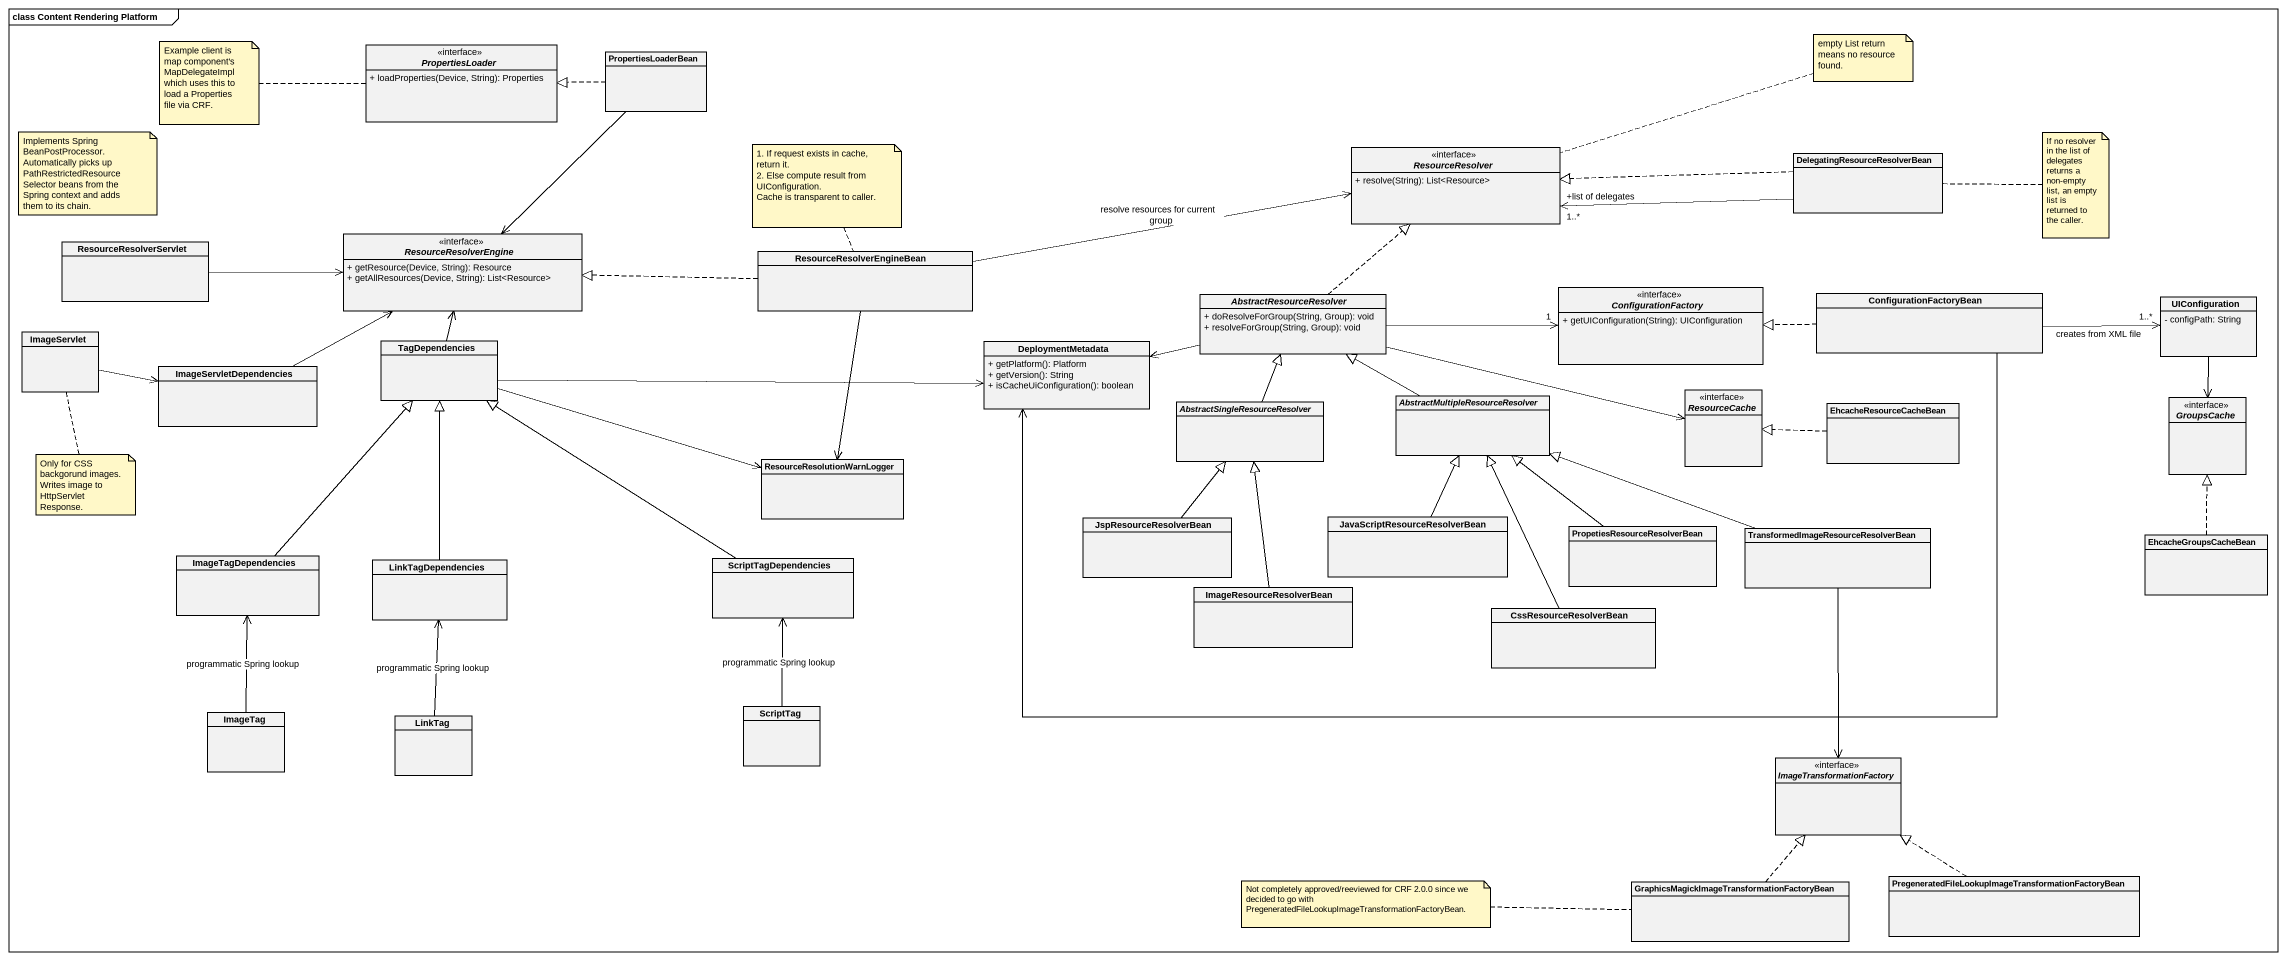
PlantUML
@startuml
mainframe class Content Rendering Platform
hide circle
hide empty members
skinparam classAttributeIconSize 0
interface PropertiesLoader <<interface>> {
  + loadProperties(Device, String): Properties
}
class PropertiesLoaderBean
interface ResourceResolver <<interface>> {
  + resolve(String): List<Resource>
}
class "DelegatingResourceResolverBean" as DelegatingResourceResolverBe
interface ResourceResolverEngine <<interface>> {
  + getResource(Device, String): Resource
  + getAllResources(Device, String): List<Resource>
}
class ResourceResolverServlet
class ResourceResolverEngineBean
abstract class AbstractResourceResolver {
  + doResolveForGroup(String, Group): void
  + resolveForGroup(String, Group): void
}
interface ConfigurationFactory <<interface>> {
  + getUIConfiguration(String): UIConfiguration
}
class ConfigurationFactoryBean
class UIConfiguration {
  - configPath: String
}
class ImageServlet
class TagDependencies
class DeploymentMetadata {
  + getPlatform(): Platform
  + getVersion(): String
  + isCacheUiConfiguration(): boolean
}
class ImageServletDependencies
interface ResourceCache <<interface>>
abstract class "AbstractSingleResourceResolver" as AbstractSingleResourceResolv
abstract class "AbstractMultipleResourceResolver" as AbstractMultipleResourceReso
class EhcacheResourceCacheBean
interface GroupsCache <<interface>>
class ResourceResolutionWarnLogger
class JspResourceResolverBean
class "JavaScriptResourceResolverBean" as JavaScriptResourceResolverBe
class "PropetiesResourceResolverBean" as PropetiesResourceResolverBea
class "TransformedImageResourceResolverBean" as TransformedImageResourceReso
class EhcacheGroupsCacheBean
class ImageTagDependencies
class LinkTagDependencies
class ScriptTagDependencies
class ImageResourceResolverBean
class CssResourceResolverBean
class ImageTag
class LinkTag
class ScriptTag
interface ImageTransformationFactory <<interface>>
class "GraphicsMagickImageTransformationFactoryBean" as GraphicsMagickImageTransform
class "PregeneratedFileLookupImageTransformationFactoryBean" as PregeneratedFileLookupImageT
PropertiesLoaderBean .left.|> PropertiesLoader
PropertiesLoaderBean --> ResourceResolverEngine
DelegatingResourceResolverBe .left.|> ResourceResolver
DelegatingResourceResolverBe -left-> "+list of delegates\n1..*" ResourceResolver
ResourceResolverServlet -right-> ResourceResolverEngine
ResourceResolverEngineBean -right-> ResourceResolver : resolve resources for current group
ResourceResolverEngineBean .left.|> ResourceResolverEngine
ResourceResolverEngineBean --> ResourceResolutionWarnLogger
AbstractResourceResolver .up.|> ResourceResolver
AbstractResourceResolver -right-> "1" ConfigurationFactory
AbstractResourceResolver -left-> DeploymentMetadata
AbstractResourceResolver -right-> ResourceCache
ConfigurationFactoryBean .left.|> ConfigurationFactory
ConfigurationFactoryBean -right-> "1..*" UIConfiguration : creates from XML file
ConfigurationFactoryBean -left-> DeploymentMetadata
UIConfiguration --> GroupsCache
ImageServlet -right-> ImageServletDependencies
TagDependencies -up-> ResourceResolverEngine
TagDependencies -right-> DeploymentMetadata
TagDependencies -right-> ResourceResolutionWarnLogger
ImageServletDependencies -right-> ResourceResolverEngine
AbstractSingleResourceResolv -up-|> AbstractResourceResolver
AbstractMultipleResourceReso -left-|> AbstractResourceResolver
EhcacheResourceCacheBean .left.|> ResourceCache
JspResourceResolverBean -up-|> AbstractSingleResourceResolv
JavaScriptResourceResolverBe -up-|> AbstractMultipleResourceReso
PropetiesResourceResolverBea -up-|> AbstractMultipleResourceReso
TransformedImageResourceReso -left-|> AbstractMultipleResourceReso
TransformedImageResourceReso --> ImageTransformationFactory
EhcacheGroupsCacheBean .up.|> GroupsCache
ImageTagDependencies -up-|> TagDependencies
LinkTagDependencies -up-|> TagDependencies
ScriptTagDependencies -up-|> TagDependencies
ImageResourceResolverBean -up-|> AbstractSingleResourceResolv
CssResourceResolverBean -up-|> AbstractMultipleResourceReso
ImageTag -up-> ImageTagDependencies : programmatic Spring lookup
LinkTag -up-> LinkTagDependencies : programmatic Spring lookup
ScriptTag -up-> ScriptTagDependencies : programmatic Spring lookup
GraphicsMagickImageTransform .up.|> ImageTransformationFactory
PregeneratedFileLookupImageT .up.|> ImageTransformationFactory
note left of PropertiesLoader : Example client is map component's MapDelegateImpl which uses this to load a Properties file via CRF.
note right of ResourceResolver : empty List return means no resource found.
note as N3
  Implements Spring BeanPostProcessor. Automatically picks up PathRestrictedResourceSelector beans from the Spring context and adds them to its chain.
end note
note top of ResourceResolverEngineBean
  1. If request exists in cache, return it.
  2. Else compute result from UIConfiguration.
  Cache is transparent to caller.
end note
note right of DelegatingResourceResolverBe : If no resolver in the list of delegates returns a non-empty list, an empty list is returned to the caller.
note bottom of ImageServlet : Only for CSS backgorund images. Writes image to HttpServletResponse.
note left of GraphicsMagickImageTransform : Not completely approved/reeviewed for CRF 2.0.0 since we decided to go with PregeneratedFileLookupImageTransformationFactoryBean.
@enduml
